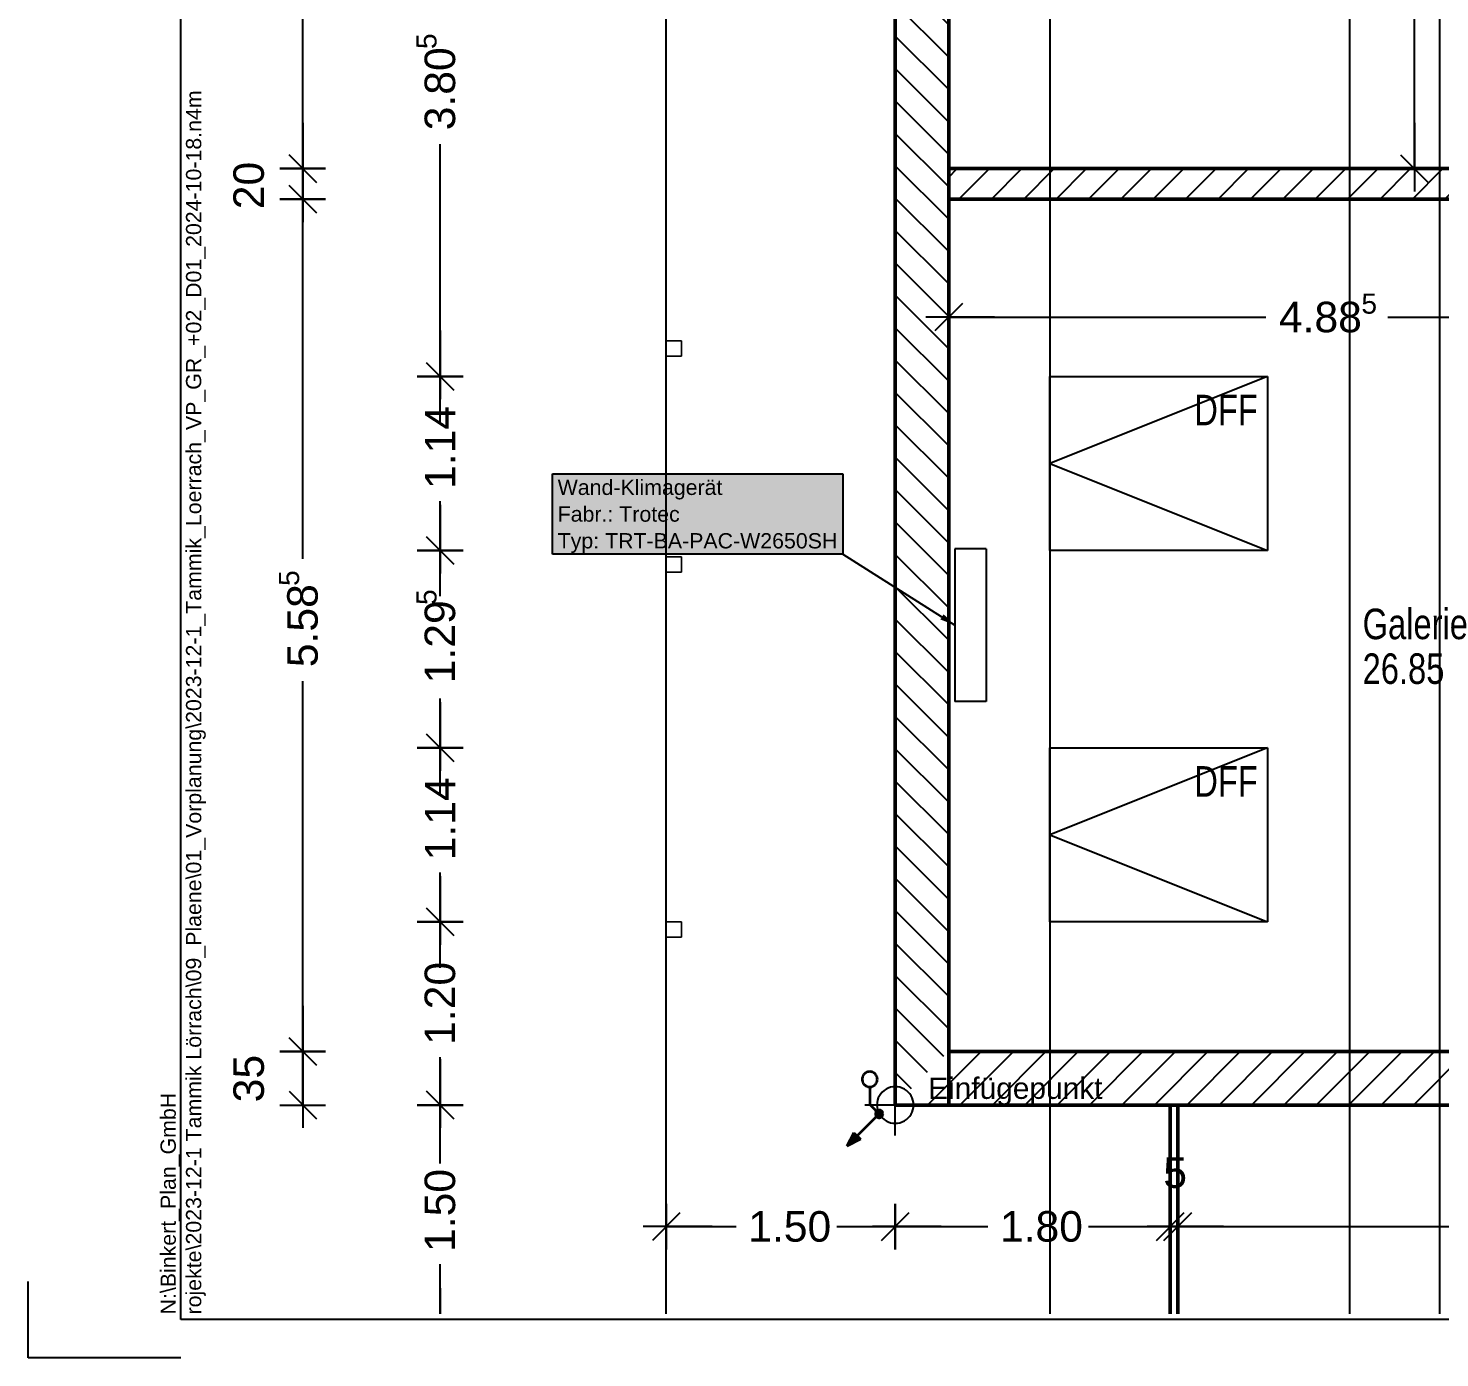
# Model space of a CAD drawing. Extents: x 0 to 756, y -25 to 420.
# Drawn here: x 0 to 184.9, y 0 to 174.2 of the extents above; entities that cross this region are included whole.
import ezdxf
from ezdxf.lldxf.tags import DXFTag

# ---------------------------------------------------------------- set-up
doc = ezdxf.new("R2010")
doc.units = 0
doc.layers.get('0').update_dxf_attribs({"lineweight": 25})
doc.layers.get('DEFPOINTS').update_dxf_attribs({"lineweight": 25})
for name, color, linetype, lineweight in [('A_Aussenwand', 7, 'Continuous', 25), ('A_Innenwand', 7, 'Continuous', 25), ('Allgemein01', 7, 'Continuous', 13), ('Allgemein03', 7, 'Continuous', 25), ('Pfosten_ Stützen', 7, 'Continuous', 13), ('Raumbezeichnung', 7, 'Continuous', 13), ('Standard', 7, 'Continuous', 25), ('Stütze Holz', 7, 'Continuous', 13), ('Wand Holz nicht tragend', 7, 'Continuous', 13), ('Wand Holz tragend', 7, 'Continuous', 13), ('Wohnfläche-Rohbau', 7, 'Continuous', 13), ('X_Planrahmen', 7, 'Continuous', 25)]:
    doc.layers.add(name, color=color, linetype=linetype, lineweight=lineweight)
for name, color, linetype, lineweight, true_color in [('A_Dach', 1, 'Continuous', 25, 0xff0000), ('H_Heizung', 1, 'Continuous', 25, 0xff0000), ('S_Regenwasser', 7, 'Continuous', 35, 0x0080ff), ('X_Einfuegepunkt', 1, 'Continuous', 25, 0xff0000)]:
    doc.layers.add(name, color=color, linetype=linetype, lineweight=lineweight, true_color=true_color)
doc.styles.get("Standard").update_dxf_attribs({"font": 'arial.ttf'})
tags = doc.linetypes.add('VERDECKT2_S2', pattern=[0.27, 0.2, -0.07]).pattern_tags.tags
tags[6:7] = [DXFTag(74, 4), DXFTag(75, 0), DXFTag(340, '0'), DXFTag(46, 1.0), DXFTag(50, 0.0), DXFTag(44, 0.0), DXFTag(45, 0.0)]
tags[4:5] = [DXFTag(74, 4), DXFTag(75, 0), DXFTag(340, '0'), DXFTag(46, 1.0), DXFTag(50, 0.0), DXFTag(44, 0.0), DXFTag(45, 0.0)]

# ---------------------------------------------------------------- blocks, each defined once
blk = doc.blocks.new('Blockreferenz-A01I5YQ6IE', base_point=(0, -25))
at = {"layer": 'X_Planrahmen', "color": 0, "linetype": 'ByBlock', "lineweight": -2, "ltscale": 0.25}
for p, q in [((20, 5), (20, 415)), ((0, 0), (0, 10)), ((589, 5), (20, 5)), ((20, 0), (0, 0))]:
    blk.add_line(p, q, dxfattribs=at)
at = {"layer": 'X_Planrahmen', "color": 0, "linetype": 'ByBlock', "lineweight": -2, "ltscale": 0.25, "insert": (17.33, 5.67), "char_height": 2, "attachment_point": 1, "rotation": 90}
blk.add_mtext('{\\fArial;N:\\Binkert_Plan_GmbH\\Projekte\\2023-12-1 Tammik Lörrach\\09_Plaene\\01_Vorplanung\\2023-12-1_Tammik_Loerrach_VP\\H_GR_+02_D01_2024-10-18.n4m}', dxfattribs=at)
blk = doc.blocks.new('Referenz-A01I5YQ8IE')
at = {"layer": 'Allgemein01', "color": 0, "linetype": 'VERDECKT2_S2', "lineweight": -2, "ltscale": 0.25}
for p, q in [((133.81, 414.47), (133.81, 5.76)), ((173.07, 414.47), (173.07, 5.76)), ((184.87, 414.47), (184.87, 5.76))]:
    blk.add_line(p, q, dxfattribs=at)
at = {"layer": 'Allgemein03', "color": 0, "lineweight": -2}
blk.add_line((83.57, 5.76), (83.57, 414.47), dxfattribs=at)
at = {"layer": 'Allgemein03', "color": 0, "linetype": 'VERDECKT2_S2', "lineweight": -2, "ltscale": 0.25}
for p, q in [((133.81, 128.55), (162.33, 128.55)), ((133.81, 105.75), (133.81, 128.55)), ((162.33, 128.55), (133.81, 117.15)), ((162.33, 128.55), (162.33, 105.75)), ((133.81, 117.15), (162.33, 105.75)), ((162.33, 105.75), (133.81, 105.75)), ((133.81, 79.9), (162.33, 79.9)), ((133.81, 57.1), (133.81, 79.9)), ((162.33, 79.9), (133.81, 68.5)), ((162.33, 79.9), (162.33, 57.1)), ((133.81, 68.5), (162.33, 57.1)), ((162.33, 57.1), (133.81, 57.1))]:
    blk.add_line(p, q, dxfattribs=at)
at = {"layer": 'Allgemein03', "color": 0, "lineweight": 13}
for p, q in [((149.57, 5.76), (149.57, 33.11)), ((149.57, 33.11), (357.57, 33.11)), ((150.57, 5.76), (150.57, 33.11)), ((150.57, 33.11), (356.57, 33.11))]:
    blk.add_line(p, q, dxfattribs=at)
at = {"layer": 'Allgemein03', "color": 0, "linetype": 'VERDECKT2_S2', "lineweight": 13, "ltscale": 0.13}
for p, q in [((150.57, 5.76), (150.57, 33.11)), ((150.57, 33.11), (356.57, 33.11))]:
    blk.add_line(p, q, dxfattribs=at)
at = {"layer": 'DEFPOINTS', "color": 0, "linetype": 'Continuous', "lineweight": -2, "ltscale": 0.25}
for p, q in [((35.96, 155.77), (35.96, 155.77)), ((120.57, 155.77), (120.57, 155.77)), ((120.57, 155.77), (120.57, 155.77)), ((120.57, 155.77), (120.57, 155.77)), ((120.57, 155.77), (120.57, 155.77)), ((120.57, 155.77), (120.57, 155.77)), ((181.57, 155.77), (181.57, 155.77)), ((35.96, 151.77), (35.96, 151.77)), ((120.57, 151.77), (120.57, 151.77)), ((120.57, 151.77), (120.57, 151.77)), ((120.57, 151.77), (120.57, 151.77)), ((120.57, 151.77), (120.57, 151.77)), ((120.57, 151.77), (120.57, 151.77)), ((120.57, 136.3), (120.57, 136.3)), ((53.96, 128.55), (53.96, 128.55)), ((133.81, 128.55), (133.81, 128.55)), ((133.81, 128.55), (133.81, 128.55)), ((53.96, 105.75), (53.96, 105.75)), ((133.81, 105.75), (133.81, 105.75)), ((133.81, 105.75), (133.81, 105.75)), ((53.96, 79.9), (53.96, 79.9)), ((133.81, 79.9), (133.81, 79.9)), ((133.81, 79.9), (133.81, 79.9)), ((53.96, 57.1), (53.96, 57.1)), ((133.81, 57.1), (133.81, 57.1)), ((133.81, 57.1), (133.81, 57.1)), ((35.96, 40.11), (35.96, 40.11)), ((120.57, 40.11), (120.57, 40.11)), ((120.57, 40.11), (120.57, 40.11)), ((120.57, 40.11), (120.57, 40.11)), ((120.57, 40.11), (120.57, 40.11)), ((120.57, 40.11), (120.57, 40.11)), ((120.57, 40.11), (120.57, 40.11)), ((120.57, 40.11), (120.57, 40.11)), ((120.57, 40.11), (120.57, 40.11)), ((35.96, 33.11), (35.96, 33.11)), ((53.96, 33.11), (53.96, 33.11)), ((113.57, 33.11), (113.57, 33.11)), ((113.57, 33.11), (113.57, 33.11)), ((113.57, 33.11), (113.57, 33.11)), ((113.57, 33.11), (113.57, 33.11)), ((113.57, 33.11), (113.57, 33.11)), ((113.57, 33.11), (113.57, 33.11)), ((113.57, 33.11), (113.57, 33.11)), ((113.57, 33.11), (113.57, 33.11)), ((113.57, 33.11), (113.57, 33.11)), ((113.57, 33.11), (113.57, 33.11)), ((113.57, 33.11), (113.57, 33.11)), ((149.57, 33.11), (149.57, 33.11)), ((149.57, 33.11), (149.57, 33.11)), ((150.57, 33.11), (150.57, 33.11)), ((150.57, 33.11), (150.57, 33.11)), ((83.57, 17.18), (83.57, 17.18)), ((113.57, 17.18), (113.57, 17.18)), ((149.57, 17.18), (149.57, 17.18)), ((150.57, 17.18), (150.57, 17.18))]:
    blk.add_line(p, q, dxfattribs=at)
at = {"layer": 'Standard', "color": 0, "lineweight": -2}
for p, q in [((35.96, 155.77), (35.96, 206.31)), ((181.57, 155.77), (181.57, 194.93)), ((35.96, 161.77), (35.96, 152.77)), ((181.57, 161.77), (181.57, 152.77)), ((37.76, 153.97), (34.16, 157.57)), ((34.16, 157.57), (37.76, 153.97)), ((35.96, 149.77), (35.96, 158.77)), ((35.96, 157.77), (35.96, 148.77)), ((53.96, 128.55), (53.96, 158.99)), ((179.77, 157.57), (183.37, 153.97)), ((38.96, 155.77), (32.96, 155.77)), ((32.96, 155.77), (38.96, 155.77)), ((35.96, 151.77), (35.96, 155.77)), ((178.57, 155.77), (184.57, 155.77)), ((37.76, 149.97), (34.16, 153.57)), ((34.16, 153.57), (37.76, 149.97)), ((35.96, 145.77), (35.96, 154.77)), ((38.96, 151.77), (32.96, 151.77)), ((32.96, 151.77), (38.96, 151.77)), ((35.96, 104.65), (35.96, 151.77)), ((120.57, 139.3), (120.57, 133.3)), ((122.37, 138.1), (118.77, 134.5)), ((126.57, 136.3), (117.57, 136.3)), ((120.57, 136.3), (162.1, 136.3)), ((178.1, 136.3), (218.27, 136.3)), ((53.96, 134.55), (53.96, 125.55)), ((53.96, 122.55), (53.96, 131.55)), ((55.76, 126.75), (52.16, 130.35)), ((52.16, 130.35), (55.76, 126.75)), ((56.96, 128.55), (50.96, 128.55)), ((50.96, 128.55), (56.96, 128.55)), ((53.96, 125.41), (53.96, 128.55)), ((53.96, 105.75), (53.96, 112.21)), ((53.96, 111.75), (53.96, 102.75)), ((55.76, 103.95), (52.16, 107.55)), ((52.16, 107.55), (55.76, 103.95)), ((53.96, 99.75), (53.96, 108.75)), ((56.96, 105.75), (50.96, 105.75)), ((50.96, 105.75), (56.96, 105.75)), ((53.96, 102.35), (53.96, 105.75)), ((35.96, 40.11), (35.96, 88.65)), ((53.96, 79.9), (53.96, 86.35)), ((53.96, 85.9), (53.96, 76.9)), ((55.76, 78.1), (52.16, 81.7)), ((52.16, 81.7), (55.76, 78.1)), ((53.96, 73.9), (53.96, 82.9)), ((56.96, 79.9), (50.96, 79.9)), ((50.96, 79.9), (56.96, 79.9)), ((53.96, 76.76), (53.96, 79.9)), ((53.96, 57.1), (53.96, 63.56)), ((53.96, 63.1), (53.96, 54.1)), ((53.96, 51.1), (53.96, 60.1)), ((55.76, 55.3), (52.16, 58.9)), ((52.16, 58.9), (55.76, 55.3)), ((56.96, 57.1), (50.96, 57.1)), ((50.96, 57.1), (56.96, 57.1)), ((53.96, 52.59), (53.96, 57.1)), ((35.96, 46.11), (35.96, 37.11)), ((35.96, 34.11), (35.96, 43.11)), ((37.76, 38.31), (34.16, 41.91)), ((34.16, 41.91), (37.76, 38.31)), ((38.96, 40.11), (32.96, 40.11)), ((32.96, 40.11), (38.96, 40.11)), ((35.96, 33.11), (35.96, 40.11)), ((35.96, 39.11), (35.96, 30.11)), ((53.96, 33.11), (53.96, 39.39)), ((53.96, 39.11), (53.96, 30.11)), ((53.96, 27.11), (53.96, 36.11)), ((34.16, 34.91), (37.76, 31.31)), ((55.76, 31.31), (52.16, 34.91)), ((52.16, 34.91), (55.76, 31.31)), ((32.96, 33.11), (38.96, 33.11)), ((56.96, 33.11), (50.96, 33.11)), ((50.96, 33.11), (56.96, 33.11)), ((53.96, 25.46), (53.96, 33.11)), ((85.37, 18.98), (81.77, 15.38)), ((83.57, 20.18), (83.57, 14.18)), ((111.77, 15.38), (115.37, 18.98)), ((115.37, 18.98), (111.77, 15.38)), ((113.57, 14.18), (113.57, 20.18)), ((113.57, 20.18), (113.57, 14.18)), ((147.77, 15.38), (151.37, 18.98)), ((151.37, 18.98), (147.77, 15.38)), ((148.77, 15.38), (152.37, 18.98)), ((152.37, 18.98), (148.77, 15.38)), ((149.57, 14.18), (149.57, 20.18)), ((149.57, 20.18), (149.57, 14.18)), ((150.57, 14.18), (150.57, 20.18)), ((150.57, 20.18), (150.57, 14.18)), ((89.57, 17.18), (80.57, 17.18)), ((83.57, 17.18), (92.71, 17.18)), ((105.91, 17.18), (113.57, 17.18)), ((107.57, 17.18), (116.57, 17.18)), ((119.57, 17.18), (110.57, 17.18)), ((113.57, 17.18), (125.68, 17.18)), ((138.88, 17.18), (149.57, 17.18)), ((143.57, 17.18), (152.57, 17.18)), ((144.57, 17.18), (153.57, 17.18)), ((155.57, 17.18), (146.57, 17.18)), ((156.57, 17.18), (147.57, 17.18)), ((149.57, 17.18), (150.57, 17.18)), ((150.57, 17.18), (245.8, 17.18)), ((53.96, 5.76), (53.96, 12.26)), ((53.96, 9.11), (53.96, 5.76))]:
    blk.add_line(p, q, dxfattribs=at)
at = {"layer": 'Stütze Holz', "color": 0, "linetype": 'Continuous', "ltscale": 0.13}
for p, q in [((83.57, 133.22), (83.57, 131.22)), ((85.57, 133.22), (83.57, 133.22)), ((83.57, 131.22), (83.57, 133.22)), ((83.57, 133.22), (85.57, 133.22)), ((83.57, 133.22), (83.57, 133.22)), ((85.57, 131.22), (85.57, 133.22)), ((85.57, 133.22), (85.57, 131.22)), ((85.57, 133.22), (85.57, 133.22)), ((83.57, 131.22), (85.57, 131.22)), ((85.57, 131.22), (83.57, 131.22)), ((83.57, 131.22), (83.57, 131.22)), ((85.57, 131.22), (85.57, 131.22)), ((83.57, 104.9), (83.57, 102.9)), ((85.57, 104.9), (83.57, 104.9)), ((83.57, 102.9), (83.57, 104.9)), ((83.57, 104.9), (85.57, 104.9)), ((83.57, 104.9), (83.57, 104.9)), ((85.57, 102.9), (85.57, 104.9)), ((85.57, 104.9), (85.57, 102.9)), ((85.57, 104.9), (85.57, 104.9)), ((83.57, 102.9), (85.57, 102.9)), ((85.57, 102.9), (83.57, 102.9)), ((83.57, 102.9), (83.57, 102.9)), ((85.57, 102.9), (85.57, 102.9)), ((83.57, 57.1), (83.57, 55.1)), ((85.57, 57.1), (83.57, 57.1)), ((83.57, 55.1), (83.57, 57.1)), ((83.57, 57.1), (85.57, 57.1)), ((83.57, 57.1), (83.57, 57.1)), ((85.57, 55.1), (85.57, 57.1)), ((85.57, 57.1), (85.57, 55.1)), ((85.57, 57.1), (85.57, 57.1)), ((83.57, 55.1), (85.57, 55.1)), ((85.57, 55.1), (83.57, 55.1)), ((83.57, 55.1), (83.57, 55.1)), ((85.57, 55.1), (85.57, 55.1))]:
    blk.add_line(p, q, dxfattribs=at)
at = {"layer": 'Wand Holz nicht tragend', "color": 0, "lineweight": 50}
for p, q in [((120.57, 155.77), (120.57, 151.77)), ((214.07, 155.77), (120.57, 155.77)), ((120.57, 155.77), (214.07, 155.77)), ((120.57, 151.77), (120.57, 155.77)), ((120.57, 155.77), (120.57, 155.77)), ((120.57, 151.77), (215.57, 151.77)), ((215.57, 151.77), (120.57, 151.77)), ((120.57, 151.77), (120.57, 151.77)), ((149.57, 33.11), (149.57, 5.76)), ((150.57, 33.11), (149.57, 33.11)), ((149.57, 5.76), (149.57, 33.11)), ((149.57, 33.11), (150.57, 33.11)), ((149.57, 33.11), (149.57, 33.11)), ((150.57, 5.76), (150.57, 33.11)), ((150.57, 33.11), (150.57, 5.76)), ((150.57, 33.11), (150.57, 33.11))]:
    blk.add_line(p, q, dxfattribs=at)
at = {"layer": 'Wand Holz tragend', "color": 0, "lineweight": 50}
for p, q in [((113.57, 233.17), (113.57, 33.11)), ((113.57, 33.11), (113.57, 233.17)), ((120.57, 33.11), (120.57, 233.17)), ((120.57, 233.17), (120.57, 33.11)), ((120.57, 40.11), (120.57, 33.11)), ((253.57, 40.11), (120.57, 40.11)), ((120.57, 40.11), (386.57, 40.11)), ((120.57, 33.11), (120.57, 40.11)), ((120.57, 40.11), (120.57, 40.11)), ((113.57, 33.11), (120.57, 33.11)), ((120.57, 33.11), (113.57, 33.11)), ((113.57, 33.11), (113.57, 33.11)), ((120.57, 33.11), (120.57, 33.11)), ((120.57, 33.11), (253.57, 33.11)), ((386.57, 33.11), (120.57, 33.11)), ((120.57, 33.11), (120.57, 33.11))]:
    blk.add_line(p, q, dxfattribs=at)
at = {"layer": 'Pfosten_ Stützen', "color": 0, "lineweight": -2, "char_height": 4, "attachment_point": 1}
for insert in [(152.74, 126.15), (152.74, 77.5)]:
    blk.add_mtext('{\\W0.8;\\fPosterama Text Light;DFF}', dxfattribs=dict(at, insert=insert))
at = {"layer": 'Raumbezeichnung', "color": 0, "linetype": 'Continuous', "ltscale": 0.13, "insert": (174.79, 98.13), "char_height": 4, "attachment_point": 1}
blk.add_mtext('{\\W0.8;\\fPosterama Text Light;Galerie}', dxfattribs=at)
at = {"layer": 'Standard', "color": 0, "lineweight": -2, "attachment_point": 1, "rotation": 90}
for s, insert, char_height in [('{\\fArial;5}', (50.84, 171.43), 2.64), ('{\\fArial;3.80}', (51.92, 160.79), 4), ('{\\fArial;20}', (26.87, 150.45), 4), ('{\\fArial;1.14}', (51.96, 113.81), 4), ('{\\fArial;5}', (32.84, 101.1), 2.64), ('{\\fArial;5.58}', (33.92, 90.46), 4), ('{\\fArial;5}', (50.84, 98.61), 2.64), ('{\\fArial;1.29}', (51.92, 88.35), 4), ('{\\fArial;1.14}', (51.96, 65.16), 4), ('{\\fArial;1.20}', (51.92, 40.99), 4), ('{\\fArial;35}', (26.87, 33.46), 4), ('{\\fArial;1.50}', (51.92, 13.86), 4)]:
    blk.add_mtext(s, dxfattribs=dict(at, insert=insert, char_height=char_height))
at = {"layer": 'Standard', "color": 0, "lineweight": -2, "attachment_point": 1}
for s, insert, char_height in [('{\\fArial;5}', (174.63, 139.41), 2.64), ('{\\fArial;4.88}', (163.82, 138.33), 4), ('{\\fArial;5}', (148.68, 26.26), 4), ('{\\fArial;1.50}', (94.31, 19.21), 4), ('{\\fArial;1.80}', (127.28, 19.21), 4)]:
    blk.add_mtext(s, dxfattribs=dict(at, insert=insert, char_height=char_height))
at = {"layer": 'Wohnfläche-Rohbau', "color": 0, "linetype": 'Continuous', "ltscale": 0.13, "insert": (174.79, 92.27), "char_height": 4, "attachment_point": 1}
blk.add_mtext('{\\W0.8;\\fPosterama Text Light;26.85}', dxfattribs=at)
blk = doc.blocks.new('Blockreferenz-A01I5YQAIE', base_point=(109.57, 29.11))
at = {"color": 0, "linetype": 'ByBlock', "lineweight": -2, "ltscale": 0.25}
for p, q in [((113.57, 29.11), (113.57, 37.11)), ((112.37, 35.19), (112.11, 35.01)), ((112.65, 35.33), (112.37, 35.19)), ((112.95, 35.43), (112.65, 35.33)), ((113.25, 35.49), (112.95, 35.43)), ((113.57, 35.51), (113.25, 35.49)), ((113.88, 35.49), (113.57, 35.51)), ((114.19, 35.43), (113.88, 35.49)), ((114.49, 35.33), (114.19, 35.43)), ((114.77, 35.19), (114.49, 35.33)), ((115.03, 35.01), (114.77, 35.19)), ((111.19, 33.42), (111.17, 33.11)), ((111.25, 33.73), (111.19, 33.42)), ((111.35, 34.03), (111.25, 33.73)), ((111.49, 34.31), (111.35, 34.03)), ((111.66, 34.57), (111.49, 34.31)), ((111.87, 34.81), (111.66, 34.57)), ((112.11, 35.01), (111.87, 34.81)), ((115.26, 34.81), (115.03, 35.01)), ((115.47, 34.57), (115.26, 34.81)), ((115.65, 34.31), (115.47, 34.57)), ((115.78, 34.03), (115.65, 34.31)), ((115.88, 33.73), (115.78, 34.03)), ((115.95, 33.42), (115.88, 33.73)), ((115.97, 33.11), (115.95, 33.42)), ((117.57, 33.11), (109.57, 33.11)), ((111.17, 33.11), (111.19, 32.8)), ((111.19, 32.8), (111.25, 32.49)), ((111.25, 32.49), (111.35, 32.19)), ((111.35, 32.19), (111.49, 31.91)), ((111.49, 31.91), (111.66, 31.65)), ((111.66, 31.65), (111.87, 31.41)), ((115.26, 31.41), (115.47, 31.65)), ((115.47, 31.65), (115.65, 31.91)), ((115.65, 31.91), (115.78, 32.19)), ((115.78, 32.19), (115.88, 32.49)), ((115.88, 32.49), (115.95, 32.8)), ((115.95, 32.8), (115.97, 33.11)), ((111.87, 31.41), (112.11, 31.21)), ((112.11, 31.21), (112.37, 31.03)), ((112.37, 31.03), (112.65, 30.89)), ((112.65, 30.89), (112.95, 30.79)), ((112.95, 30.79), (113.25, 30.73)), ((113.25, 30.73), (113.57, 30.71)), ((113.57, 30.71), (113.88, 30.73)), ((113.88, 30.73), (114.19, 30.79)), ((114.19, 30.79), (114.49, 30.89)), ((114.49, 30.89), (114.77, 31.03)), ((114.77, 31.03), (115.03, 31.21)), ((115.03, 31.21), (115.26, 31.41))]:
    blk.add_line(p, q, dxfattribs=at)
at = {"color": 0, "lineweight": -2, "insert": (117.88, 36.71), "char_height": 2.8, "attachment_point": 1}
blk.add_mtext('{\\fArial;Einfügepunkt}', dxfattribs=at)
blk = doc.blocks.new('Wand-A01I5YQKIE', base_point=(113.57, 33.11))
at = {"color": 0, "lineweight": -2}
for p, q in [((124.81, 40.11), (117.81, 33.11)), ((129.05, 40.11), (122.05, 33.11)), ((133.29, 40.11), (126.29, 33.11)), ((137.54, 40.11), (130.54, 33.11)), ((141.78, 40.11), (134.78, 33.11)), ((146.02, 40.11), (139.02, 33.11)), ((150.27, 40.11), (143.27, 33.11)), ((154.51, 40.11), (147.51, 33.11)), ((158.75, 40.11), (151.75, 33.11)), ((162.99, 40.11), (155.99, 33.11)), ((167.24, 40.11), (160.24, 33.11)), ((171.48, 40.11), (164.48, 33.11)), ((175.72, 40.11), (168.72, 33.11)), ((179.96, 40.11), (172.96, 33.11)), ((184.21, 40.11), (177.21, 33.11)), ((188.45, 40.11), (181.45, 33.11))]:
    blk.add_line(p, q, dxfattribs=at)
at = {"color": 0, "linetype": 'ByBlock', "lineweight": -2, "ltscale": 0.25}
for p, q in [((204.37, 40.11), (120.57, 40.11)), ((204.37, 33.11), (113.57, 33.11))]:
    blk.add_line(p, q, dxfattribs=at)
blk = doc.blocks.new('Wand-A01I5YQQIE', base_point=(113.57, 33.11))
at = {"color": 0, "linetype": 'ByBlock', "lineweight": -2, "ltscale": 0.25}
for p, q in [((113.57, 33.11), (113.57, 393.17)), ((120.57, 273.17), (120.57, 386.17)), ((120.57, 155.77), (120.57, 269.17)), ((120.57, 40.11), (120.57, 151.77))]:
    blk.add_line(p, q, dxfattribs=at)
at = {"color": 0, "lineweight": -2}
for p, q in [((120.57, 382.49), (113.57, 389.49)), ((120.57, 378.25), (113.57, 385.25)), ((120.57, 374.01), (113.57, 381.01)), ((120.57, 369.76), (113.57, 376.76)), ((120.57, 365.52), (113.57, 372.52)), ((120.57, 361.28), (113.57, 368.28)), ((120.57, 357.04), (113.57, 364.04)), ((120.57, 352.79), (113.57, 359.79)), ((120.57, 348.55), (113.57, 355.55)), ((120.57, 344.31), (113.57, 351.31)), ((120.57, 340.07), (113.57, 347.07)), ((120.57, 335.82), (113.57, 342.82)), ((120.57, 331.58), (113.57, 338.58)), ((120.57, 327.34), (113.57, 334.34)), ((120.57, 323.1), (113.57, 330.1)), ((120.57, 318.85), (113.57, 325.85)), ((120.57, 314.61), (113.57, 321.61)), ((120.57, 310.37), (113.57, 317.37)), ((120.57, 306.12), (113.57, 313.12)), ((120.57, 301.88), (113.57, 308.88)), ((120.57, 297.64), (113.57, 304.64)), ((120.57, 293.4), (113.57, 300.4)), ((120.57, 289.15), (113.57, 296.15)), ((120.57, 284.91), (113.57, 291.91)), ((120.57, 280.67), (113.57, 287.67)), ((120.57, 276.43), (113.57, 283.43)), ((120.57, 272.18), (113.57, 279.18)), ((120.57, 267.94), (113.57, 274.94)), ((120.57, 263.7), (113.57, 270.7)), ((120.57, 259.46), (113.57, 266.46)), ((120.57, 255.21), (113.57, 262.21)), ((120.57, 250.97), (113.57, 257.97)), ((120.57, 246.73), (113.57, 253.73)), ((120.57, 242.49), (113.57, 249.49)), ((120.57, 238.24), (113.57, 245.24)), ((120.57, 234), (113.57, 241)), ((120.57, 229.76), (113.57, 236.76)), ((120.57, 225.51), (113.57, 232.51)), ((120.57, 221.27), (113.57, 228.27)), ((120.57, 217.03), (113.57, 224.03)), ((120.57, 212.79), (113.57, 219.79)), ((120.57, 208.54), (113.57, 215.54)), ((120.57, 204.3), (113.57, 211.3)), ((120.57, 200.06), (113.57, 207.06)), ((120.57, 195.82), (113.57, 202.82)), ((120.57, 191.57), (113.57, 198.57)), ((120.57, 187.33), (113.57, 194.33)), ((120.57, 183.09), (113.57, 190.09)), ((120.57, 178.85), (113.57, 185.85)), ((120.57, 174.6), (113.57, 181.6)), ((120.57, 170.36), (113.57, 177.36)), ((120.57, 166.12), (113.57, 173.12)), ((120.57, 161.87), (113.57, 168.87)), ((120.57, 157.63), (113.57, 164.63)), ((120.57, 153.39), (113.57, 160.39)), ((120.57, 149.15), (113.57, 156.15)), ((120.57, 144.9), (113.57, 151.9)), ((120.57, 140.66), (113.57, 147.66)), ((120.57, 136.42), (113.57, 143.42)), ((120.57, 132.18), (113.57, 139.18)), ((120.57, 127.93), (113.57, 134.93)), ((120.57, 123.69), (113.57, 130.69)), ((120.57, 119.45), (113.57, 126.45)), ((120.57, 115.21), (113.57, 122.21)), ((120.57, 110.96), (113.57, 117.96)), ((120.57, 106.72), (113.57, 113.72)), ((120.57, 102.48), (113.57, 109.48)), ((120.57, 98.24), (113.57, 105.24)), ((120.57, 93.99), (113.57, 100.99)), ((120.57, 89.75), (113.57, 96.75)), ((120.57, 85.51), (113.57, 92.51)), ((120.57, 81.26), (113.57, 88.26)), ((120.57, 77.02), (113.57, 84.02)), ((120.57, 72.78), (113.57, 79.78)), ((120.57, 68.54), (113.57, 75.54)), ((120.57, 64.29), (113.57, 71.29)), ((120.57, 60.05), (113.57, 67.05)), ((120.57, 55.81), (113.57, 62.81)), ((120.57, 51.57), (113.57, 58.57)), ((120.57, 47.32), (113.57, 54.32)), ((120.57, 43.08), (113.57, 50.08)), ((119.93, 39.47), (113.57, 45.84)), ((117.81, 37.35), (113.57, 41.6)), ((115.69, 35.23), (113.57, 37.35))]:
    blk.add_line(p, q, dxfattribs=at)
blk = doc.blocks.new('Wand-A01I5YR2IE', base_point=(120.57, 151.77))
at = {"color": 0, "lineweight": -2}
for p, q in [((120.57, 154.66), (121.67, 155.77)), ((121.92, 151.77), (125.92, 155.77)), ((126.16, 151.77), (130.16, 155.77)), ((130.4, 151.77), (134.4, 155.77)), ((134.64, 151.77), (138.64, 155.77)), ((138.89, 151.77), (142.89, 155.77)), ((143.13, 151.77), (147.13, 155.77)), ((147.37, 151.77), (151.37, 155.77)), ((151.61, 151.77), (155.61, 155.77)), ((155.86, 151.77), (159.86, 155.77)), ((160.1, 151.77), (164.1, 155.77)), ((164.34, 151.77), (168.34, 155.77)), ((168.58, 151.77), (172.58, 155.77)), ((172.83, 151.77), (176.83, 155.77)), ((177.07, 151.77), (181.07, 155.77)), ((181.31, 151.77), (185.31, 155.77)), ((185.55, 151.77), (189.55, 155.77)), ((189.8, 151.77), (193.8, 155.77)), ((194.04, 151.77), (198.04, 155.77)), ((198.28, 151.77), (202.28, 155.77)), ((202.53, 151.77), (206.53, 155.77)), ((206.77, 151.77), (210.77, 155.77)), ((211.01, 151.77), (215.01, 155.77)), ((215.25, 151.77), (215.57, 152.08))]:
    blk.add_line(p, q, dxfattribs=at)
at = {"color": 0, "linetype": 'ByBlock', "lineweight": -2, "ltscale": 0.25}
for p, q in [((120.57, 155.77), (213.57, 155.77)), ((215.57, 151.77), (215.57, 153.77)), ((120.57, 151.77), (215.57, 151.77))]:
    blk.add_line(p, q, dxfattribs=at)
blk = doc.blocks.new('Dachfläche-A01I5YRIIE', base_point=(113.57, 33.11))
at = {"color": 0, "linetype": 'ByBlock', "lineweight": -2, "ltscale": 0.25}
for p, q in [((113.57, 33.11), (113.57, 393.17)), ((113.57, 393.17), (253.57, 393.17)), ((253.57, 393.17), (253.57, 272.17)), ((253.57, 272.17), (253.57, 153.17)), ((253.57, 153.17), (253.57, 33.11)), ((253.57, 33.11), (113.57, 33.11))]:
    blk.add_line(p, q, dxfattribs=at)
blk = doc.blocks.new('Fallleitung Abwasser-A01I5YSQIE', base_point=(107.22, 27.71))
at = {"color": 0, "lineweight": -2}
for p, q in [((111.11, 31.6), (107.22, 27.71)), ((110.98, 32.08), (110.97, 32.01)), ((110.97, 32.01), (110.97, 31.95)), ((110.97, 31.95), (110.97, 31.88)), ((110.97, 31.88), (110.98, 31.82)), ((111, 32.14), (110.98, 32.08)), ((110.98, 31.82), (111, 31.76)), ((111.03, 32.2), (111, 32.14)), ((111, 31.76), (111.03, 31.7)), ((111.07, 32.25), (111.03, 32.2)), ((111.03, 31.7), (111.07, 31.64)), ((111.11, 32.3), (111.07, 32.25)), ((111.07, 31.64), (111.11, 31.6)), ((111.16, 32.35), (111.11, 32.3)), ((111.11, 31.6), (111.16, 31.55)), ((111.22, 32.38), (111.16, 32.35)), ((111.16, 31.55), (111.22, 31.52)), ((111.28, 32.41), (111.22, 32.38)), ((111.22, 31.52), (111.28, 31.49)), ((111.34, 32.43), (111.28, 32.41)), ((111.28, 31.49), (111.34, 31.47)), ((111.4, 32.44), (111.34, 32.43)), ((111.34, 31.47), (111.4, 31.45)), ((111.47, 32.45), (111.4, 32.44)), ((111.4, 31.45), (111.47, 31.45)), ((111.53, 32.44), (111.47, 32.45)), ((111.47, 31.45), (111.53, 31.45)), ((111.6, 32.43), (111.53, 32.44)), ((111.53, 31.45), (111.6, 31.47)), ((111.66, 32.41), (111.6, 32.43)), ((111.6, 31.47), (111.66, 31.49)), ((111.72, 32.38), (111.66, 32.41)), ((111.66, 31.49), (111.72, 31.52)), ((111.77, 32.35), (111.72, 32.38)), ((111.72, 31.52), (111.77, 31.55)), ((111.82, 32.3), (111.77, 32.35)), ((111.77, 31.55), (111.82, 31.6)), ((111.86, 32.25), (111.82, 32.3)), ((111.82, 31.6), (111.86, 31.64)), ((111.9, 32.2), (111.86, 32.25)), ((111.86, 31.64), (111.9, 31.7)), ((111.93, 32.14), (111.9, 32.2)), ((111.9, 31.7), (111.93, 31.76)), ((111.95, 32.08), (111.93, 32.14)), ((111.93, 31.76), (111.95, 31.82)), ((111.96, 32.01), (111.95, 32.08)), ((111.95, 31.82), (111.96, 31.88)), ((111.97, 31.95), (111.96, 32.01)), ((111.96, 31.88), (111.97, 31.95)), ((108.15, 29.48), (107.22, 27.71)), ((109, 28.63), (107.22, 27.71)), ((108.15, 29.48), (109, 28.63))]:
    blk.add_line(p, q, dxfattribs=at)
for points in [[(111.97, 31.95), (110.97, 31.95), (111.95, 32.08)], [(110.97, 31.95), (111.95, 32.08), (110.98, 32.08)], [(110.98, 31.82), (111.97, 31.95), (110.97, 31.95)], [(111.95, 32.08), (110.98, 32.08), (111.9, 32.2)], [(110.98, 32.08), (111.9, 32.2), (111.03, 32.2)], [(111.95, 31.82), (110.98, 31.82), (111.97, 31.95)], [(111.03, 31.7), (111.95, 31.82), (110.98, 31.82)], [(111.9, 32.2), (111.03, 32.2), (111.82, 32.3)], [(111.03, 32.2), (111.82, 32.3), (111.11, 32.3)], [(111.9, 31.7), (111.03, 31.7), (111.95, 31.82)], [(111.11, 31.6), (111.9, 31.7), (111.03, 31.7)], [(111.82, 32.3), (111.11, 32.3), (111.72, 32.38)], [(111.11, 32.3), (111.72, 32.38), (111.22, 32.38)], [(111.82, 31.6), (111.11, 31.6), (111.9, 31.7)], [(111.22, 31.52), (111.82, 31.6), (111.11, 31.6)], [(111.72, 32.38), (111.22, 32.38), (111.6, 32.43)], [(111.22, 32.38), (111.6, 32.43), (111.34, 32.43)], [(111.72, 31.52), (111.22, 31.52), (111.82, 31.6)], [(111.34, 31.47), (111.72, 31.52), (111.22, 31.52)], [(111.6, 32.43), (111.34, 32.43), (111.47, 32.45)], [(111.6, 31.47), (111.34, 31.47), (111.72, 31.52)], [(111.47, 31.45), (111.6, 31.47), (111.34, 31.47)], [(107.22, 27.71), (109, 28.63), (107.71, 28.63)], [(109, 28.63), (107.71, 28.63), (108.15, 29.48)]]:
    blk.add_solid(points, dxfattribs=at)
blk = doc.blocks.new('Regenwasserablauf-A01I5YSSIE', base_point=(109.23, 35.48))
at = {"color": 0, "linetype": 'ByBlock', "lineweight": -2, "ltscale": 0.35}
for p, q in [((109.43, 37.09), (109.36, 36.98)), ((109.52, 37.19), (109.43, 37.09)), ((109.62, 37.27), (109.52, 37.19)), ((109.73, 37.34), (109.62, 37.27)), ((109.84, 37.4), (109.73, 37.34)), ((109.97, 37.44), (109.84, 37.4)), ((110.1, 37.47), (109.97, 37.44)), ((110.23, 37.48), (110.1, 37.47)), ((110.36, 37.47), (110.23, 37.48)), ((110.49, 37.44), (110.36, 37.47)), ((110.61, 37.4), (110.49, 37.44)), ((110.73, 37.34), (110.61, 37.4)), ((110.84, 37.27), (110.73, 37.34)), ((110.93, 37.19), (110.84, 37.27)), ((111.02, 37.09), (110.93, 37.19)), ((111.09, 36.98), (111.02, 37.09)), ((109.24, 36.61), (109.23, 36.48)), ((109.23, 36.48), (109.24, 36.35)), ((109.26, 36.74), (109.24, 36.61)), ((109.24, 36.35), (109.26, 36.22)), ((109.3, 36.86), (109.26, 36.74)), ((109.26, 36.22), (109.3, 36.1)), ((109.36, 36.98), (109.3, 36.86)), ((109.3, 36.1), (109.36, 35.98)), ((109.36, 35.98), (109.43, 35.87)), ((109.43, 35.87), (109.52, 35.77)), ((109.52, 35.77), (109.62, 35.69)), ((109.62, 35.69), (109.73, 35.61)), ((109.73, 35.61), (109.84, 35.56)), ((109.84, 35.56), (109.97, 35.51)), ((109.97, 35.51), (110.1, 35.49)), ((110.1, 35.49), (110.23, 35.48)), ((110.23, 35.48), (110.36, 35.49)), ((110.36, 35.49), (110.49, 35.51)), ((110.49, 35.51), (110.61, 35.56)), ((110.61, 35.56), (110.73, 35.61)), ((110.73, 35.61), (110.84, 35.69)), ((110.84, 35.69), (110.93, 35.77)), ((110.93, 35.77), (111.02, 35.87)), ((111.02, 35.87), (111.09, 35.98)), ((111.15, 36.86), (111.09, 36.98)), ((111.09, 35.98), (111.15, 36.1)), ((111.19, 36.74), (111.15, 36.86)), ((111.15, 36.1), (111.19, 36.22)), ((111.22, 36.61), (111.19, 36.74)), ((111.19, 36.22), (111.22, 36.35)), ((111.23, 36.48), (111.22, 36.61)), ((111.22, 36.35), (111.23, 36.48))]:
    blk.add_line(p, q, dxfattribs=at)
blk = doc.blocks.new('Abwasserleitung-A01I5YT0IE', base_point=(110.23, 32.3))
at = {"color": 0, "linetype": 'ByBlock', "lineweight": -2, "ltscale": 0.35}
for p, q in [((110.23, 35.48), (110.23, 33.19)), ((110.23, 33.19), (111.11, 32.3))]:
    blk.add_line(p, q, dxfattribs=at)
blk = doc.blocks.new('Wand-Klimagerät-A01I5YTSIE', base_point=(121.38, 85.98))
at = {"color": 0, "linetype": 'ByBlock', "lineweight": -2, "ltscale": 0.25}
for p, q in [((121.38, 105.98), (121.38, 85.98)), ((125.48, 105.98), (121.38, 105.98)), ((125.48, 105.98), (125.48, 85.98)), ((125.48, 85.98), (121.38, 85.98))]:
    blk.add_line(p, q, dxfattribs=at)
blk = doc.blocks.new('Bauteilbeschriftung-A01I5YTUIE', base_point=(68.68, 95.98))
at = {"color": 0, "lineweight": -2}
for p, q in [((68.68, 115.77), (106.69, 115.77)), ((68.68, 105.27), (68.68, 115.77)), ((106.69, 115.77), (106.69, 105.27)), ((106.69, 105.27), (68.68, 105.27))]:
    blk.add_line(p, q, dxfattribs=at)
at = {"color": 0, "linetype": 'ByBlock', "lineweight": -2, "ltscale": 0.25}
blk.add_line((106.69, 105.27), (121.38, 95.98), dxfattribs=at)
at = {"color": 7, "linetype": 'ByBlock', "lineweight": -2, "ltscale": 0.25, "true_color": 0xffffff}
for points in [[(68.68, 105.27), (106.69, 105.27), (68.68, 115.77)], [(106.69, 105.27), (68.68, 115.77), (106.69, 115.77)]]:
    blk.add_solid(points, dxfattribs=at)
at = {"color": 0, "linetype": 'ByBlock', "lineweight": -2, "ltscale": 0.25}
for points in [[(120.61, 96.71), (119.48, 96.71), (119.9, 97.39)], [(121.38, 95.98), (120.61, 96.71), (119.48, 96.71)]]:
    blk.add_solid(points, dxfattribs=at)
at = {"color": 0, "linetype": 'ByBlock', "lineweight": -2, "ltscale": 0.25, "char_height": 2, "attachment_point": 1}
for s, insert in [('{\\fArial;Wand-Klimagerät}', (69.35, 115.02)), ('{\\fArial;Fabr.: Trotec}', (69.35, 111.52)), ('{\\fArial;Typ: TRT-BA-PAC-W2650SH}', (69.35, 108.02))]:
    blk.add_mtext(s, dxfattribs=dict(at, insert=insert))

msp = doc.modelspace()

# ---------------------------------------------------------------- block references
at = {"ltscale": 0.25}
msp.add_blockref('Blockreferenz-A01I5YQ6IE', (0, -25), dxfattribs=at)
at = {"color": 8, "lineweight": 25, "ltscale": 0.25, "true_color": 0x808080}
msp.add_blockref('Referenz-A01I5YQ8IE', (0, 0), dxfattribs=at)
at = {"layer": 'A_Aussenwand', "ltscale": 0.25}
for name in ['Wand-A01I5YQQIE', 'Wand-A01I5YQKIE']:
    msp.add_blockref(name, (113.57, 33.11), dxfattribs=at)
at = {"layer": 'A_Dach', "ltscale": 0.25}
msp.add_blockref('Dachfläche-A01I5YRIIE', (113.57, 33.11), dxfattribs=at)
at = {"layer": 'A_Innenwand', "ltscale": 0.25}
msp.add_blockref('Wand-A01I5YR2IE', (120.57, 151.77), dxfattribs=at)
at = {"layer": 'H_Heizung', "color": 7, "ltscale": 0.25}
msp.add_blockref('Bauteilbeschriftung-A01I5YTUIE', (68.68, 95.98), dxfattribs=at)
at = {"layer": 'H_Heizung', "color": 1, "ltscale": 0.25, "true_color": 0xff0000}
msp.add_blockref('Wand-Klimagerät-A01I5YTSIE', (121.38, 85.98), dxfattribs=at)
at = {"layer": 'S_Regenwasser', "ltscale": 0.35}
for name, p in [('Regenwasserablauf-A01I5YSSIE', (109.23, 35.48)), ('Abwasserleitung-A01I5YT0IE', (110.23, 32.3)), ('Fallleitung Abwasser-A01I5YSQIE', (107.22, 27.71))]:
    msp.add_blockref(name, p, dxfattribs=at)
at = {"layer": 'X_Einfuegepunkt', "ltscale": 0.25}
msp.add_blockref('Blockreferenz-A01I5YQAIE', (109.57, 29.11), dxfattribs=at)

doc.saveas('drawing.dxf')
